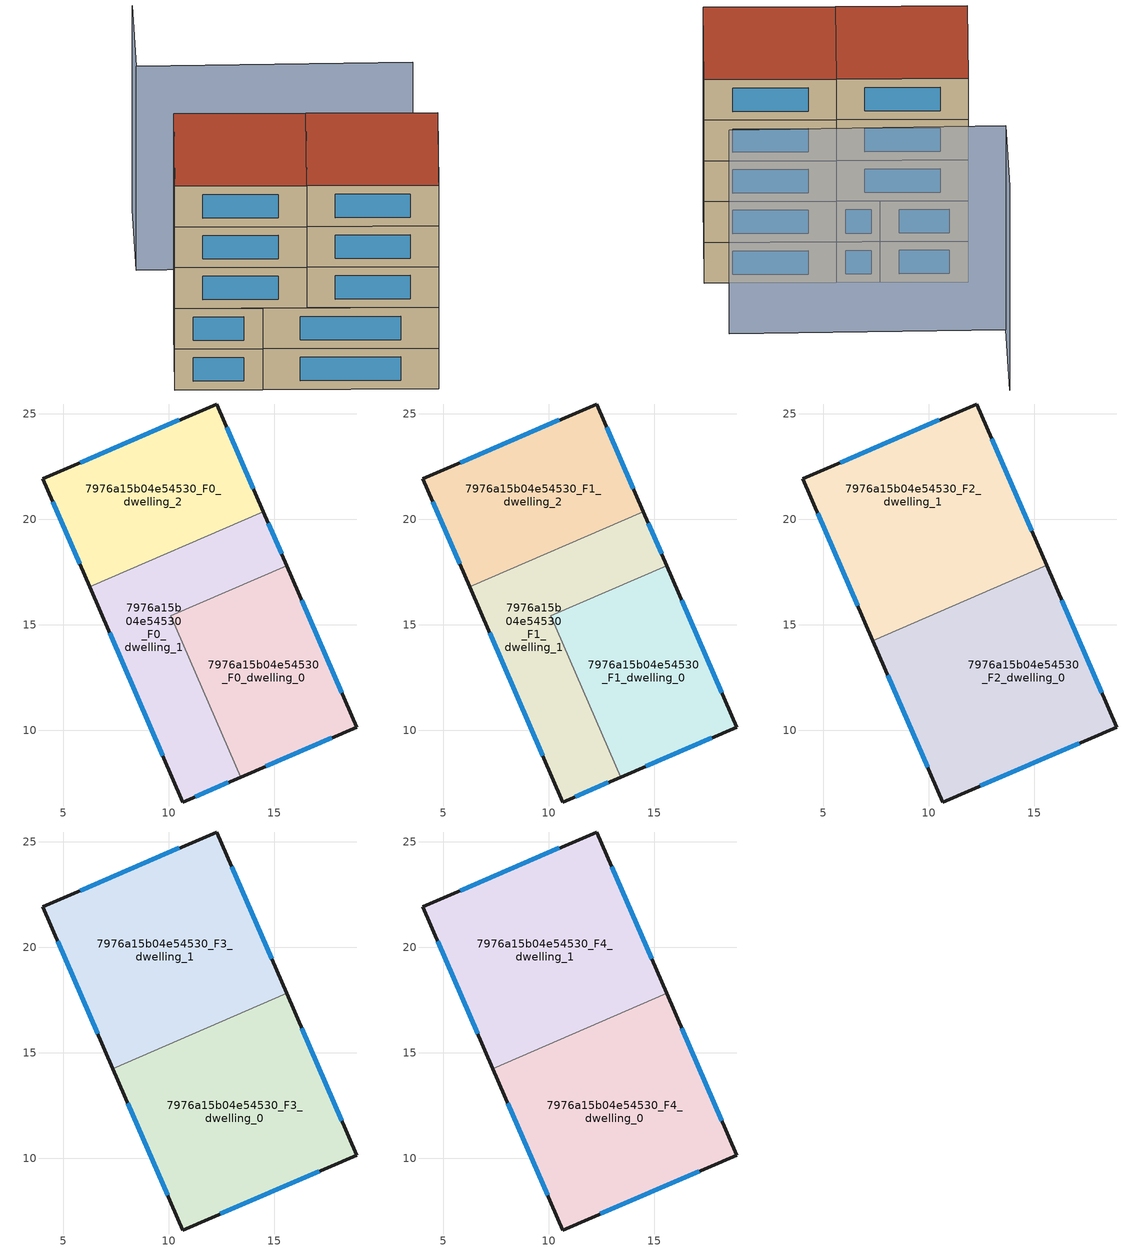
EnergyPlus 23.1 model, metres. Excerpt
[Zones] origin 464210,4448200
7976a15b04e54530_F0_dwelling_0
 floor ground (EU_floor_Construction): 15.59,17.8 18.91,10.14 13.41,7.77 10.1,15.43 z0
 wall outside (EU_wall_Construction): 13.41,7.77 18.91,10.14 15.59,17.8 z0:3
 wall to 7976a15b04e54530_F0_dwelling_1 (EU_wall_Construction): 15.59,17.8 10.1,15.43 13.41,7.77 z0:3
 window (EU_Window_Construction): 18.2,11.78 16.3,16.16 / 14.59,8.28 17.73,9.63 z0.64:2.36
7976a15b04e54530_F0_dwelling_1
 floor ground (EU_floor_Construction): 14.48,20.36 15.59,17.8 10.1,15.43 13.41,7.77 10.66,6.59 6.24,16.8 z0
 wall outside (EU_wall_Construction): 6.24,16.8 10.66,6.59 13.41,7.77 / 15.59,17.8 14.48,20.36 z0:3
 wall to 7976a15b04e54530_F0_dwelling_2 (EU_wall_Construction): 14.48,20.36 6.24,16.8 z0:3
 window (EU_Window_Construction): 11.25,6.84 12.82,7.52 / 7.19,14.61 9.72,8.78 / 15.35,18.35 14.72,19.82 z0.64:2.36
7976a15b04e54530_F0_dwelling_2
 floor ground (EU_floor_Construction): 12.27,25.46 14.48,20.36 6.24,16.8 4.03,21.93 z0
 wall outside (EU_wall_Construction): 14.48,20.36 12.27,25.46 4.03,21.93 6.24,16.8 z0:3
 window (EU_Window_Construction): 4.5,20.83 5.77,17.9 / 10.5,24.71 5.79,22.69 / 14.01,21.46 12.74,24.37 z0.64:2.36
7976a15b04e54530_F1_dwelling_0
 floor to 7976a15b04e54530_F0_dwelling_0 (EU_floor_Construction): 15.59,17.8 18.91,10.14 13.41,7.77 10.1,15.43 z3
 wall outside (EU_wall_Construction): 13.41,7.77 18.91,10.14 15.59,17.8 z3:6
 wall to 7976a15b04e54530_F1_dwelling_1 (EU_wall_Construction): 15.59,17.8 10.1,15.43 13.41,7.77 z3:6
 window (EU_Window_Construction): 18.2,11.78 16.3,16.16 / 14.59,8.28 17.73,9.63 z3.64:5.36
7976a15b04e54530_F1_dwelling_1
 floor to 7976a15b04e54530_F0_dwelling_1 (EU_floor_Construction): 14.48,20.36 15.59,17.8 10.1,15.43 13.41,7.77 10.66,6.59 6.24,16.8 z3
 wall outside (EU_wall_Construction): 6.24,16.8 10.66,6.59 13.41,7.77 / 15.59,17.8 14.48,20.36 z3:6
 wall to 7976a15b04e54530_F1_dwelling_2 (EU_wall_Construction): 14.48,20.36 6.24,16.8 z3:6
 window (EU_Window_Construction): 11.25,6.84 12.82,7.52 / 7.19,14.61 9.72,8.78 / 15.35,18.35 14.72,19.82 z3.64:5.36
 roof outside (EU_roof_Construction): 15.59,17.81 7.35,14.25 12.18,16.33 z6
7976a15b04e54530_F1_dwelling_2
 floor to 7976a15b04e54530_F0_dwelling_2 (EU_floor_Construction): 12.27,25.46 14.48,20.36 6.24,16.8 4.03,21.93 z3
 wall outside (EU_wall_Construction): 14.48,20.36 12.27,25.46 4.03,21.93 6.24,16.8 z3:6
 window (EU_Window_Construction): 4.5,20.83 5.77,17.9 / 10.5,24.71 5.79,22.69 / 14.01,21.46 12.74,24.37 z3.64:5.36
7976a15b04e54530_F2_dwelling_0
 floor to 7976a15b04e54530_F1_dwelling_0 (EU_floor_Construction): 15.59,17.8 18.91,10.14 13.41,7.77 10.1,15.43 z6
 floor to 7976a15b04e54530_F1_dwelling_1 (EU_floor_Construction): 12.18,16.33 10.1,15.43 13.41,7.77 10.66,6.59 7.35,14.25 z6
 wall outside (EU_wall_Construction): 7.35,14.25 10.66,6.59 18.91,10.14 15.59,17.81 z6:9
 wall to 7976a15b04e54530_F2_dwelling_1 (EU_wall_Construction): 15.59,17.81 7.35,14.25 z6:9
 window (EU_Window_Construction): 18.2,11.78 16.3,16.17 / 12.43,7.35 17.15,9.38 / 8.06,12.61 9.95,8.23 z6.64:8.36
7976a15b04e54530_F2_dwelling_1
 floor to 7976a15b04e54530_F1_dwelling_2 (EU_floor_Construction): 12.27,25.46 14.48,20.36 6.25,16.8 4.03,21.93 z6
 floor to 7976a15b04e54530_F1_dwelling_1 (EU_floor_Construction): 14.48,20.36 15.59,17.81 7.35,14.25 6.25,16.8 z6
 wall outside (EU_wall_Construction): 15.59,17.81 12.27,25.46 4.03,21.93 7.35,14.25 z6:9
 window (EU_Window_Construction): 10.5,24.71 5.79,22.69 / 14.88,19.45 12.98,23.82 / 4.74,20.28 6.64,15.89 z6.64:8.36
7976a15b04e54530_F3_dwelling_0
 floor to 7976a15b04e54530_F2_dwelling_0 (EU_floor_Construction): 15.59,17.81 18.91,10.14 10.66,6.59 7.35,14.25 z9
 wall outside (EU_wall_Construction): 7.35,14.25 10.66,6.59 18.91,10.14 15.59,17.81 z9:12
 wall to 7976a15b04e54530_F3_dwelling_1 (EU_wall_Construction): 15.59,17.81 7.35,14.25 z9:12
 window (EU_Window_Construction): 18.2,11.78 16.3,16.17 / 12.43,7.35 17.15,9.38 / 8.06,12.61 9.95,8.23 z9.64:11.36
7976a15b04e54530_F3_dwelling_1
 floor to 7976a15b04e54530_F2_dwelling_1 (EU_floor_Construction): 12.27,25.46 15.59,17.81 7.35,14.25 4.03,21.93 z9
 wall outside (EU_wall_Construction): 15.59,17.81 12.27,25.46 4.03,21.93 7.35,14.25 z9:12
 window (EU_Window_Construction): 10.5,24.71 5.79,22.69 / 14.88,19.45 12.98,23.82 / 4.74,20.28 6.64,15.89 z9.64:11.36
7976a15b04e54530_F4_dwelling_0
 floor to 7976a15b04e54530_F3_dwelling_0 (EU_floor_Construction): 15.59,17.81 18.91,10.14 10.66,6.59 7.35,14.25 z12
 wall outside (EU_wall_Construction): 7.35,14.25 10.66,6.59 18.91,10.14 15.59,17.81 z12:15
 wall to 7976a15b04e54530_F4_dwelling_1 (EU_wall_Construction): 15.59,17.81 7.35,14.25 z12:15
 window (EU_Window_Construction): 18.2,11.78 16.3,16.17 / 12.43,7.35 17.15,9.38 / 8.06,12.61 9.95,8.23 z12.64:14.36
 roof outside (EU_roof_Construction): 18.91,10.14 15.59,17.81 7.35,14.25 10.66,6.59 z15
7976a15b04e54530_F4_dwelling_1
 floor to 7976a15b04e54530_F3_dwelling_1 (EU_floor_Construction): 12.27,25.46 15.59,17.81 7.35,14.25 4.03,21.93 z12
 wall outside (EU_wall_Construction): 15.59,17.81 12.27,25.46 4.03,21.93 7.35,14.25 z12:15
 window (EU_Window_Construction): 10.5,24.71 5.79,22.69 / 14.88,19.45 12.98,23.82 / 4.74,20.28 6.64,15.89 z12.64:14.36
 roof outside (EU_roof_Construction): 15.59,17.81 12.27,25.46 4.03,21.93 7.35,14.25 z15
shading: 24.08,14.01 16.76,29.94 / 16.76,29.94 23.57,33.07 z0:15
[Building]
EU S2 Campaign: North Axis=0; Terrain=City; Solar Distribution=FullExterior
[Site:Location]
Yerevan-Zvartnots.Intl.AP: Latitude=40.15; Longitude=44.383; Time Zone=4; Elevation=854
[SizingPeriod:WeatherFileDays]
AnnualSizingPeriod: Begin Month=1; Begin Day of Month=1; End Month=12; End Day of Month=31; Day of Week for Start Day=Monday; Use Weather File Daylight Saving Period=No; Use Weather File Rain and Snow Indicators=No
[MATERIAL]
EU_InternalMass_Material: Roughness=MediumRough; Thickness=0.1; Conductivity=1; Density=1800; Specific Heat=900; Thermal Absorptance=0.9; Solar Absorptance=0.7; Visible Absorptance=0.7
[MATERIAL:NOMASS] Roughness=MediumRough; Thermal Absorptance=0.9; Solar Absorptance=0.7; Visible Absorptance=0.7
Name | Thermal Resistance
EU_wall_NoMass | 1.05043
EU_roof_NoMass | 1.45357
EU_floor_NoMass | 0.478065
[WINDOWMATERIAL:SIMPLEGLAZINGSYSTEM]
EU_Window_SimpleGlazing: UFactor=2.5566; Solar Heat Gain Coefficient=0.75; Visible Transmittance=0.75
[CONSTRUCTION]
EU_wall_Construction: EU_wall_NoMass
EU_roof_Construction: EU_roof_NoMass
EU_floor_Construction: EU_floor_NoMass
EU_Window_Construction: EU_Window_SimpleGlazing
EU_InternalMass_Construction: EU_InternalMass_Material
[ZONE] Type=1; Multiplier=1; Ceiling Height=autocalculate; Floor Area=autocalculate; Part of Total Floor Area=Yes
Name | Volume
7976a15b04e54530_F0_dwelling_0; 7976a15b04e54530_F1_dwelling_0 | 149.914
7976a15b04e54530_F2_dwelling_0; 7976a15b04e54530_F3_dwelling_0; 7976a15b04e54530_F4_dwelling_0 | 224.88
7976a15b04e54530_F0_dwelling_1; 7976a15b04e54530_F1_dwelling_1 | 149.924
7976a15b04e54530_F2_dwelling_1; 7976a15b04e54530_F3_dwelling_1; 7976a15b04e54530_F4_dwelling_1 | 224.882
7976a15b04e54530_F0_dwelling_2; 7976a15b04e54530_F1_dwelling_2 | 149.933
[INTERNALMASS] Construction=EU_InternalMass_Construction
Name | Zone or ZoneList | Surface Area
7976a15b04e54530_F0_dwelling_0_EU_InternalMass | 7976a15b04e54530_F0_dwelling_0 | 49.9725
7976a15b04e54530_F0_dwelling_1_EU_InternalMass | 7976a15b04e54530_F0_dwelling_1 | 49.9746
7976a15b04e54530_F0_dwelling_2_EU_InternalMass | 7976a15b04e54530_F0_dwelling_2 | 49.9772
7976a15b04e54530_F1_dwelling_0_EU_InternalMass | 7976a15b04e54530_F1_dwelling_0 | 49.9725
7976a15b04e54530_F1_dwelling_1_EU_InternalMass | 7976a15b04e54530_F1_dwelling_1 | 49.9746
7976a15b04e54530_F1_dwelling_2_EU_InternalMass | 7976a15b04e54530_F1_dwelling_2 | 49.9772
7976a15b04e54530_F2_dwelling_0_EU_InternalMass | 7976a15b04e54530_F2_dwelling_0 | 74.96
7976a15b04e54530_F2_dwelling_1_EU_InternalMass | 7976a15b04e54530_F2_dwelling_1 | 74.961
7976a15b04e54530_F3_dwelling_0_EU_InternalMass | 7976a15b04e54530_F3_dwelling_0 | 74.96
7976a15b04e54530_F3_dwelling_1_EU_InternalMass | 7976a15b04e54530_F3_dwelling_1 | 74.961
7976a15b04e54530_F4_dwelling_0_EU_InternalMass | 7976a15b04e54530_F4_dwelling_0 | 74.96
7976a15b04e54530_F4_dwelling_1_EU_InternalMass | 7976a15b04e54530_F4_dwelling_1 | 74.961
[OTHEREQUIPMENT] Fuel Type=Electricity; Design Level Calculation Method=Watts/Area; Power per Zone Floor Area=1; Fraction Latent=0; Fraction Radiant=0; Fraction Lost=0; Carbon Dioxide Generation Rate=0; EndUse Subcategory=EU_Step8_InternalGains
Name | Zone or ZoneList or Space or SpaceList | Schedule
EU_Step8_InternalGain_7976a15b04e54530_F0_dwelling_0_f000 | 7976a15b04e54530_F0_dwelling_0 | EU_Step8_GainSchedule_7976a15b04e54530_F0_dwelling_0_f000
EU_Step8_InternalGain_7976a15b04e54530_F0_dwelling_1_f000 | 7976a15b04e54530_F0_dwelling_1 | EU_Step8_GainSchedule_7976a15b04e54530_F0_dwelling_1_f000
EU_Step8_InternalGain_7976a15b04e54530_F0_dwelling_2_f000 | 7976a15b04e54530_F0_dwelling_2 | EU_Step8_GainSchedule_7976a15b04e54530_F0_dwelling_2_f000
EU_Step8_InternalGain_7976a15b04e54530_F1_dwelling_0_f000 | 7976a15b04e54530_F1_dwelling_0 | EU_Step8_GainSchedule_7976a15b04e54530_F1_dwelling_0_f000
EU_Step8_InternalGain_7976a15b04e54530_F1_dwelling_1_f000 | 7976a15b04e54530_F1_dwelling_1 | EU_Step8_GainSchedule_7976a15b04e54530_F1_dwelling_1_f000
EU_Step8_InternalGain_7976a15b04e54530_F1_dwelling_2_f000 | 7976a15b04e54530_F1_dwelling_2 | EU_Step8_GainSchedule_7976a15b04e54530_F1_dwelling_2_f000
EU_Step8_InternalGain_7976a15b04e54530_F2_dwelling_0_f000 | 7976a15b04e54530_F2_dwelling_0 | EU_Step8_GainSchedule_7976a15b04e54530_F2_dwelling_0_f000
EU_Step8_InternalGain_7976a15b04e54530_F2_dwelling_1_f000 | 7976a15b04e54530_F2_dwelling_1 | EU_Step8_GainSchedule_7976a15b04e54530_F2_dwelling_1_f000
EU_Step8_InternalGain_7976a15b04e54530_F3_dwelling_0_f000 | 7976a15b04e54530_F3_dwelling_0 | EU_Step8_GainSchedule_7976a15b04e54530_F3_dwelling_0_f000
EU_Step8_InternalGain_7976a15b04e54530_F3_dwelling_1_f000 | 7976a15b04e54530_F3_dwelling_1 | EU_Step8_GainSchedule_7976a15b04e54530_F3_dwelling_1_f000
EU_Step8_InternalGain_7976a15b04e54530_F4_dwelling_0_f000 | 7976a15b04e54530_F4_dwelling_0 | EU_Step8_GainSchedule_7976a15b04e54530_F4_dwelling_0_f000
EU_Step8_InternalGain_7976a15b04e54530_F4_dwelling_1_f000 | 7976a15b04e54530_F4_dwelling_1 | EU_Step8_GainSchedule_7976a15b04e54530_F4_dwelling_1_f000
[ZONEVENTILATION:DESIGNFLOWRATE] Schedule=EU_AlwaysOn; Design Flow Rate Calculation Method=AirChanges/Hour; Air Changes per Hour=0.557805; Ventilation Type=Natural; Fan Pressure Rise=0; Fan Total Efficiency=1; Constant Term Coefficient=1; Temperature Term Coefficient=0; Velocity Term Coefficient=0; Velocity Squared Term Coefficient=0; Minimum Indoor Temperature=-100; Maximum Indoor Temperature=100; Delta Temperature=-100; Minimum Outdoor Temperature=-100; Maximum Outdoor Temperature=100; Maximum Wind Speed=40
Name | Zone or ZoneList or Space or SpaceList
EU_ConstantAir_7976a15b04e54530_F0_dwelling_0 | 7976a15b04e54530_F0_dwelling_0
EU_ConstantAir_7976a15b04e54530_F0_dwelling_1 | 7976a15b04e54530_F0_dwelling_1
EU_ConstantAir_7976a15b04e54530_F0_dwelling_2 | 7976a15b04e54530_F0_dwelling_2
EU_ConstantAir_7976a15b04e54530_F1_dwelling_0 | 7976a15b04e54530_F1_dwelling_0
EU_ConstantAir_7976a15b04e54530_F1_dwelling_1 | 7976a15b04e54530_F1_dwelling_1
EU_ConstantAir_7976a15b04e54530_F1_dwelling_2 | 7976a15b04e54530_F1_dwelling_2
EU_ConstantAir_7976a15b04e54530_F2_dwelling_0 | 7976a15b04e54530_F2_dwelling_0
EU_ConstantAir_7976a15b04e54530_F2_dwelling_1 | 7976a15b04e54530_F2_dwelling_1
EU_ConstantAir_7976a15b04e54530_F3_dwelling_0 | 7976a15b04e54530_F3_dwelling_0
EU_ConstantAir_7976a15b04e54530_F3_dwelling_1 | 7976a15b04e54530_F3_dwelling_1
EU_ConstantAir_7976a15b04e54530_F4_dwelling_0 | 7976a15b04e54530_F4_dwelling_0
EU_ConstantAir_7976a15b04e54530_F4_dwelling_1 | 7976a15b04e54530_F4_dwelling_1
[HVACTEMPLATE:THERMOSTAT] Constant Heating Setpoint=20; Constant Cooling Setpoint=50
EU_HeatOnly_7976a15b04e54530_F0_dwelling_0; EU_HeatOnly_7976a15b04e54530_F0_dwelling_1; EU_HeatOnly_7976a15b04e54530_F0_dwelling_2; EU_HeatOnly_7976a15b04e54530_F1_dwelling_0; EU_HeatOnly_7976a15b04e54530_F1_dwelling_1; EU_HeatOnly_7976a15b04e54530_F1_dwelling_2; EU_HeatOnly_7976a15b04e54530_F2_dwelling_0; EU_HeatOnly_7976a15b04e54530_F2_dwelling_1; EU_HeatOnly_7976a15b04e54530_F3_dwelling_0; EU_HeatOnly_7976a15b04e54530_F3_dwelling_1; EU_HeatOnly_7976a15b04e54530_F4_dwelling_0; EU_HeatOnly_7976a15b04e54530_F4_dwelling_1
[HVACTEMPLATE:ZONE:IDEALLOADSAIRSYSTEM] System Availability Schedule=EU_AlwaysOn; Maximum Heating Supply Air Temperature=50; Minimum Cooling Supply Air Temperature=13; Maximum Heating Supply Air Humidity Ratio=0.0156; Minimum Cooling Supply Air Humidity Ratio=0.0077; Heating Limit=NoLimit; Cooling Limit=NoLimit; Heating Availability Schedule=EU_AlwaysOn; Cooling Availability Schedule=EU_CoolingOff; Dehumidification Control Type=ConstantSensibleHeatRatio; Cooling Sensible Heat Ratio=0.7; Dehumidification Setpoint=60; Humidification Control Type=None; Humidification Setpoint=30; Outdoor Air Method=None; Outdoor Air Flow Rate per Person=0.00944; Outdoor Air Flow Rate per Zone Floor Area=0; Outdoor Air Flow Rate per Zone=0; Demand Controlled Ventilation Type=None; Outdoor Air Economizer Type=NoEconomizer; Heat Recovery Type=None; Sensible Heat Recovery Effectiveness=0.7; Latent Heat Recovery Effectiveness=0.65
Name | Template Thermostat
7976a15b04e54530_F0_dwelling_0 | EU_HeatOnly_7976a15b04e54530_F0_dwelling_0
7976a15b04e54530_F0_dwelling_1 | EU_HeatOnly_7976a15b04e54530_F0_dwelling_1
7976a15b04e54530_F0_dwelling_2 | EU_HeatOnly_7976a15b04e54530_F0_dwelling_2
7976a15b04e54530_F1_dwelling_0 | EU_HeatOnly_7976a15b04e54530_F1_dwelling_0
7976a15b04e54530_F1_dwelling_1 | EU_HeatOnly_7976a15b04e54530_F1_dwelling_1
7976a15b04e54530_F1_dwelling_2 | EU_HeatOnly_7976a15b04e54530_F1_dwelling_2
7976a15b04e54530_F2_dwelling_0 | EU_HeatOnly_7976a15b04e54530_F2_dwelling_0
7976a15b04e54530_F2_dwelling_1 | EU_HeatOnly_7976a15b04e54530_F2_dwelling_1
7976a15b04e54530_F3_dwelling_0 | EU_HeatOnly_7976a15b04e54530_F3_dwelling_0
7976a15b04e54530_F3_dwelling_1 | EU_HeatOnly_7976a15b04e54530_F3_dwelling_1
7976a15b04e54530_F4_dwelling_0 | EU_HeatOnly_7976a15b04e54530_F4_dwelling_0
7976a15b04e54530_F4_dwelling_1 | EU_HeatOnly_7976a15b04e54530_F4_dwelling_1
[SIZING:ZONE] Zone Cooling Design Supply Air Temperature Input Method=SupplyAirTemperature; Zone Cooling Design Supply Air Temperature=13; Zone Heating Design Supply Air Temperature Input Method=SupplyAirTemperature; Zone Heating Design Supply Air Temperature=50; Zone Cooling Design Supply Air Humidity Ratio=0.008; Zone Heating Design Supply Air Humidity Ratio=0.008; Cooling Design Air Flow Method=DesignDay; Cooling Design Air Flow Rate=0; Cooling Minimum Air Flow per Zone Floor Area=0.000762; Cooling Minimum Air Flow=0; Cooling Minimum Air Flow Fraction=0.2; Heating Design Air Flow Method=DesignDay; Heating Design Air Flow Rate=0; Heating Maximum Air Flow per Zone Floor Area=0.002032; Heating Maximum Air Flow=0.141576; Heating Maximum Air Flow Fraction=0.3; Account for Dedicated Outdoor Air System=No; Dedicated Outdoor Air System Control Strategy=NeutralSupplyAir; Dedicated Outdoor Air Low Setpoint Temperature for Design=autosize; Dedicated Outdoor Air High Setpoint Temperature for Design=autosize; Zone Load Sizing Method=Sensible Load Only No Latent Load; Zone Latent Cooling Design Supply Air Humidity Ratio Input Method=HumidityRatioDifference; Zone Cooling Design Supply Air Humidity Ratio Difference=0.005; Zone Latent Heating Design Supply Air Humidity Ratio Input Method=HumidityRatioDifference; Zone Humidification Design Supply Air Humidity Ratio Difference=0.005
7976a15b04e54530_F0_dwelling_0; 7976a15b04e54530_F0_dwelling_1; 7976a15b04e54530_F0_dwelling_2; 7976a15b04e54530_F1_dwelling_0; 7976a15b04e54530_F1_dwelling_1; 7976a15b04e54530_F1_dwelling_2; 7976a15b04e54530_F2_dwelling_0; 7976a15b04e54530_F2_dwelling_1; 7976a15b04e54530_F3_dwelling_0; 7976a15b04e54530_F3_dwelling_1; 7976a15b04e54530_F4_dwelling_0; 7976a15b04e54530_F4_dwelling_1
[SCHEDULE:CONSTANT]
Name | Hourly Value
EU_AlwaysOn | 1
EU_CoolingOff | 0
[SCHEDULE:FILE] Column Number=1; Rows to Skip at Top=0; Number of Hours of Data=8760; Column Separator=Comma; Interpolate to Timestep=No; Minutes per Item=60; Adjust Schedule for Daylight Savings=Yes
Name | File
EU_Step8_GainSchedule_7976a15b04e54530_F0_dwelling_0_f000 | ../../schedules/7976a15b04e54530/7976a15b04e54530_F0_dwelling_0_f000_gain.csv
EU_Step8_GainSchedule_7976a15b04e54530_F0_dwelling_1_f000 | ../../schedules/7976a15b04e54530/7976a15b04e54530_F0_dwelling_1_f000_gain.csv
EU_Step8_GainSchedule_7976a15b04e54530_F0_dwelling_2_f000 | ../../schedules/7976a15b04e54530/7976a15b04e54530_F0_dwelling_2_f000_gain.csv
EU_Step8_GainSchedule_7976a15b04e54530_F1_dwelling_0_f000 | ../../schedules/7976a15b04e54530/7976a15b04e54530_F1_dwelling_0_f000_gain.csv
EU_Step8_GainSchedule_7976a15b04e54530_F1_dwelling_1_f000 | ../../schedules/7976a15b04e54530/7976a15b04e54530_F1_dwelling_1_f000_gain.csv
EU_Step8_GainSchedule_7976a15b04e54530_F1_dwelling_2_f000 | ../../schedules/7976a15b04e54530/7976a15b04e54530_F1_dwelling_2_f000_gain.csv
EU_Step8_GainSchedule_7976a15b04e54530_F2_dwelling_0_f000 | ../../schedules/7976a15b04e54530/7976a15b04e54530_F2_dwelling_0_f000_gain.csv
EU_Step8_GainSchedule_7976a15b04e54530_F2_dwelling_1_f000 | ../../schedules/7976a15b04e54530/7976a15b04e54530_F2_dwelling_1_f000_gain.csv
EU_Step8_GainSchedule_7976a15b04e54530_F3_dwelling_0_f000 | ../../schedules/7976a15b04e54530/7976a15b04e54530_F3_dwelling_0_f000_gain.csv
EU_Step8_GainSchedule_7976a15b04e54530_F3_dwelling_1_f000 | ../../schedules/7976a15b04e54530/7976a15b04e54530_F3_dwelling_1_f000_gain.csv
EU_Step8_GainSchedule_7976a15b04e54530_F4_dwelling_0_f000 | ../../schedules/7976a15b04e54530/7976a15b04e54530_F4_dwelling_0_f000_gain.csv
EU_Step8_GainSchedule_7976a15b04e54530_F4_dwelling_1_f000 | ../../schedules/7976a15b04e54530/7976a15b04e54530_F4_dwelling_1_f000_gain.csv
